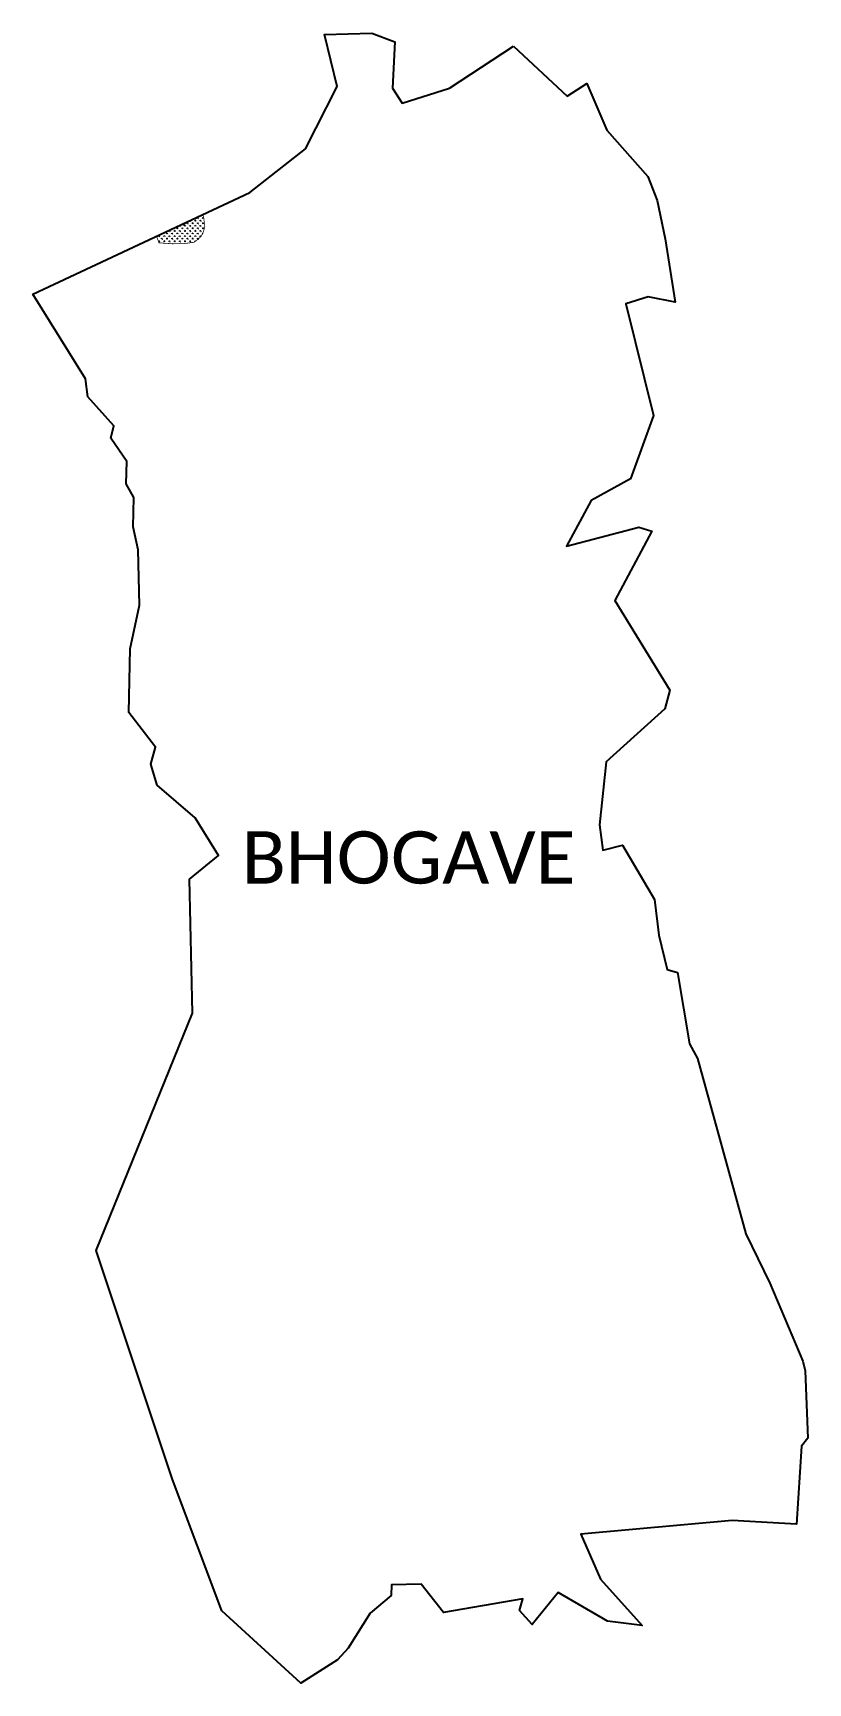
# Model space of a CAD drawing. Header units: metres. Extents: x 339559 to 341688, y 1763441 to 1767972.
import ezdxf

# ---------------------------------------------------------------- set-up
doc = ezdxf.new("R2010")
doc.units = ezdxf.units.M
doc.layers.add('MANGROOVES BUFFER ZONE', color=120, linetype='Continuous')
doc.layers.add('VILLAGE NAME', color=250, linetype='Continuous')

msp = doc.modelspace()

# ---------------------------------------------------------------- hatches: boundary and pattern name
at = {"layer": 'MANGROOVES BUFFER ZONE'}
h = msp.add_hatch(dxfattribs=at)
h.set_pattern_fill('GRASS', color=256, scale=10)
h.set_pattern_definition([(90, (0, 0), (-7.07106781, 7.07106781), [1.875, -12.26713563]), (45, (0, 0), (-7.07106781, 7.07106781), [1.875, -8.125]), (135, (0, 0), (-7.07106781, -7.07106781), [1.875, -8.125])])
h.paths.add_polyline_path([(339969.9, 1767488.4), (339962.6, 1767483.1), (339961.8, 1767474.6), (339971.1, 1767463.2), (339978.4, 1767449.4), (339975.2, 1767444.1), (339945.9, 1767445.4), (339920.8, 1767445), (339905.8, 1767448.2), (339908.6, 1767462.4), (339919.6, 1767476.6), (339963, 1767509), (339969.9, 1767505), (339973.1, 1767496.1)], flags=16)
h.paths.add_polyline_path([(340025, 1767473), (339977.7, 1767450.8), (339971.1, 1767463.2), (339961.8, 1767474.6), (339962.6, 1767483.1), (339969.9, 1767488.4), (339973.1, 1767496.1), (339969.9, 1767505), (339963, 1767509), (339919.6, 1767476.6), (339908.6, 1767462.4), (339905.8, 1767448.2), (339920.8, 1767445), (339945.9, 1767445.4), (339964.4, 1767444.6), (339898.6, 1767413.8), (339905.3, 1767395.6), (339943.6, 1767393), (339974.5, 1767393.6), (340001.6, 1767397.2), (340016.1, 1767408.5), (340025.3, 1767420.3), (340031.2, 1767439.3), (340028, 1767467.4)])

# ---------------------------------------------------------------- linework, layer by layer
at = {"color": 3}
for points in [[(341025.9, 1767798.4), (341080.7, 1767832.8), (341135.5, 1767704.8), (341247.9, 1767577.4), (341273.7, 1767511.8), (341295.8, 1767406.5), (341322.6, 1767232.5), (341248.8, 1767247.8), (341187, 1767227.8), (341263.4, 1766921.7), (341200, 1766747.3), (341092.4, 1766688), (341024.2, 1766562.8), (341223.4, 1766614.8), (341258.8, 1766604), (341157.5, 1766413.7), (341308.7, 1766167.6), (341294.8, 1766115.8), (341133.6, 1765970.2), (341115.1, 1765797.7), (341124, 1765728), (341178.7, 1765742), (341265.9, 1765592.8), (341278.1, 1765495), (341301.1, 1765400), (341329.7, 1765392.3), (341362.1, 1765196.1), (341384.5, 1765155.8), (341516.7, 1764674.6), (341582.7, 1764538.8), (341673.2, 1764324.9), (341680.2, 1764298.4), (341687.7, 1764113.7), (341669.6, 1764091.5), (341656.4, 1763877.1), (341479.4, 1763887.9), (341064, 1763850), (341118.1, 1763726.3), (341232.7, 1763599.1), (341137, 1763611.3), (341001.9, 1763690.1), (340930.6, 1763601.9), (340895, 1763640.3), (340904.8, 1763672.6), (340687.1, 1763635.1), (340625.2, 1763713), (340543.6, 1763711.1), (340543.1, 1763681.8), (340485.5, 1763632.8), (340424.7, 1763536.8), (340395.9, 1763505), (340294.9, 1763441.3), (340077.8, 1763639.6), (339942, 1764000.5), (339733.2, 1764628.4), (339997.5, 1765280.5), (339988.8, 1765648.1), (340068.6, 1765713.8), (340004.7, 1765817.1), (339900.7, 1765906.4), (339882.6, 1765964.6), (339896.1, 1766010.5), (339822.2, 1766106), (339826.4, 1766280.7), (339851.9, 1766400.6), (339848.4, 1766552.5), (339834.3, 1766615.6), (339836.1, 1766696.4), (339814.8, 1766733.7), (339816.9, 1766795.3), (339772.8, 1766859.1), (339781.5, 1766893.4), (339709.7, 1766972.4), (339703.7, 1767022.4), (339559.3, 1767254.7), (340154.8, 1767533.9), (340308.1, 1767653.9), (340395.1, 1767824.6), (340359.7, 1767967.9), (340489.6, 1767971.8), (340553.4, 1767947.3), (340546.7, 1767820), (340573.5, 1767779), (340703.5, 1767820), (340879.1, 1767936.1)], [(340879.1, 1767936.1), (341025.9, 1767798.4)]]:
    msp.add_lwpolyline(points, dxfattribs=at)
at = {"layer": 'MANGROOVES BUFFER ZONE', "const_width": 2}
for points in [[(339898.6, 1767413.8), (339905.3, 1767395.6), (339943.6, 1767393), (339974.5, 1767393.6), (340001.6, 1767397.2), (340016.1, 1767408.5), (340025.3, 1767420.3), (340031.2, 1767439.3), (340028, 1767467.4), (340025, 1767473)], [(339977.7, 1767450.8), (339978.4, 1767449.4), (339975.2, 1767444.1), (339964.4, 1767444.6)]]:
    msp.add_lwpolyline(points, dxfattribs=at)

# ---------------------------------------------------------------- texts
at = {"layer": 'VILLAGE NAME', "insert": (340132.1, 1765780), "char_height": 143.7, "attachment_point": 1, "rotation": 359.9793}
msp.add_mtext_dynamic_manual_height_columns('{\\fCalibri|b0|i0|c0|p34;BHOGAVE}', width=1418, gutter_width=718.5, heights=[0], dxfattribs=at)

doc.saveas('drawing.dxf')
